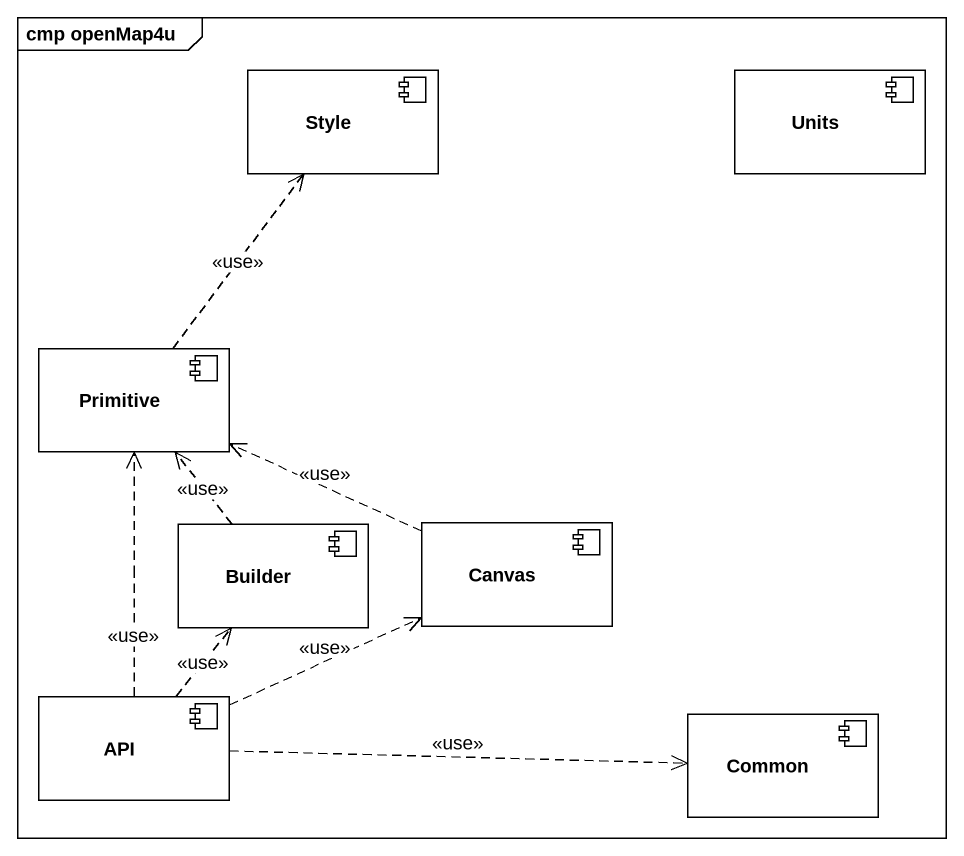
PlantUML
@startuml
mainframe cmp openMap4u
component Style
component Units
component Primitive
component Builder
component Canvas
component API
component Common
Primitive .up.> Style : <<use>>
Builder .up.> Primitive : <<use>>
Canvas .left.> Primitive : <<use>>
API .up.> Primitive : <<use>>
API .up.> Builder : <<use>>
API .right.> Canvas : <<use>>
API .right.> Common : <<use>>
@enduml
